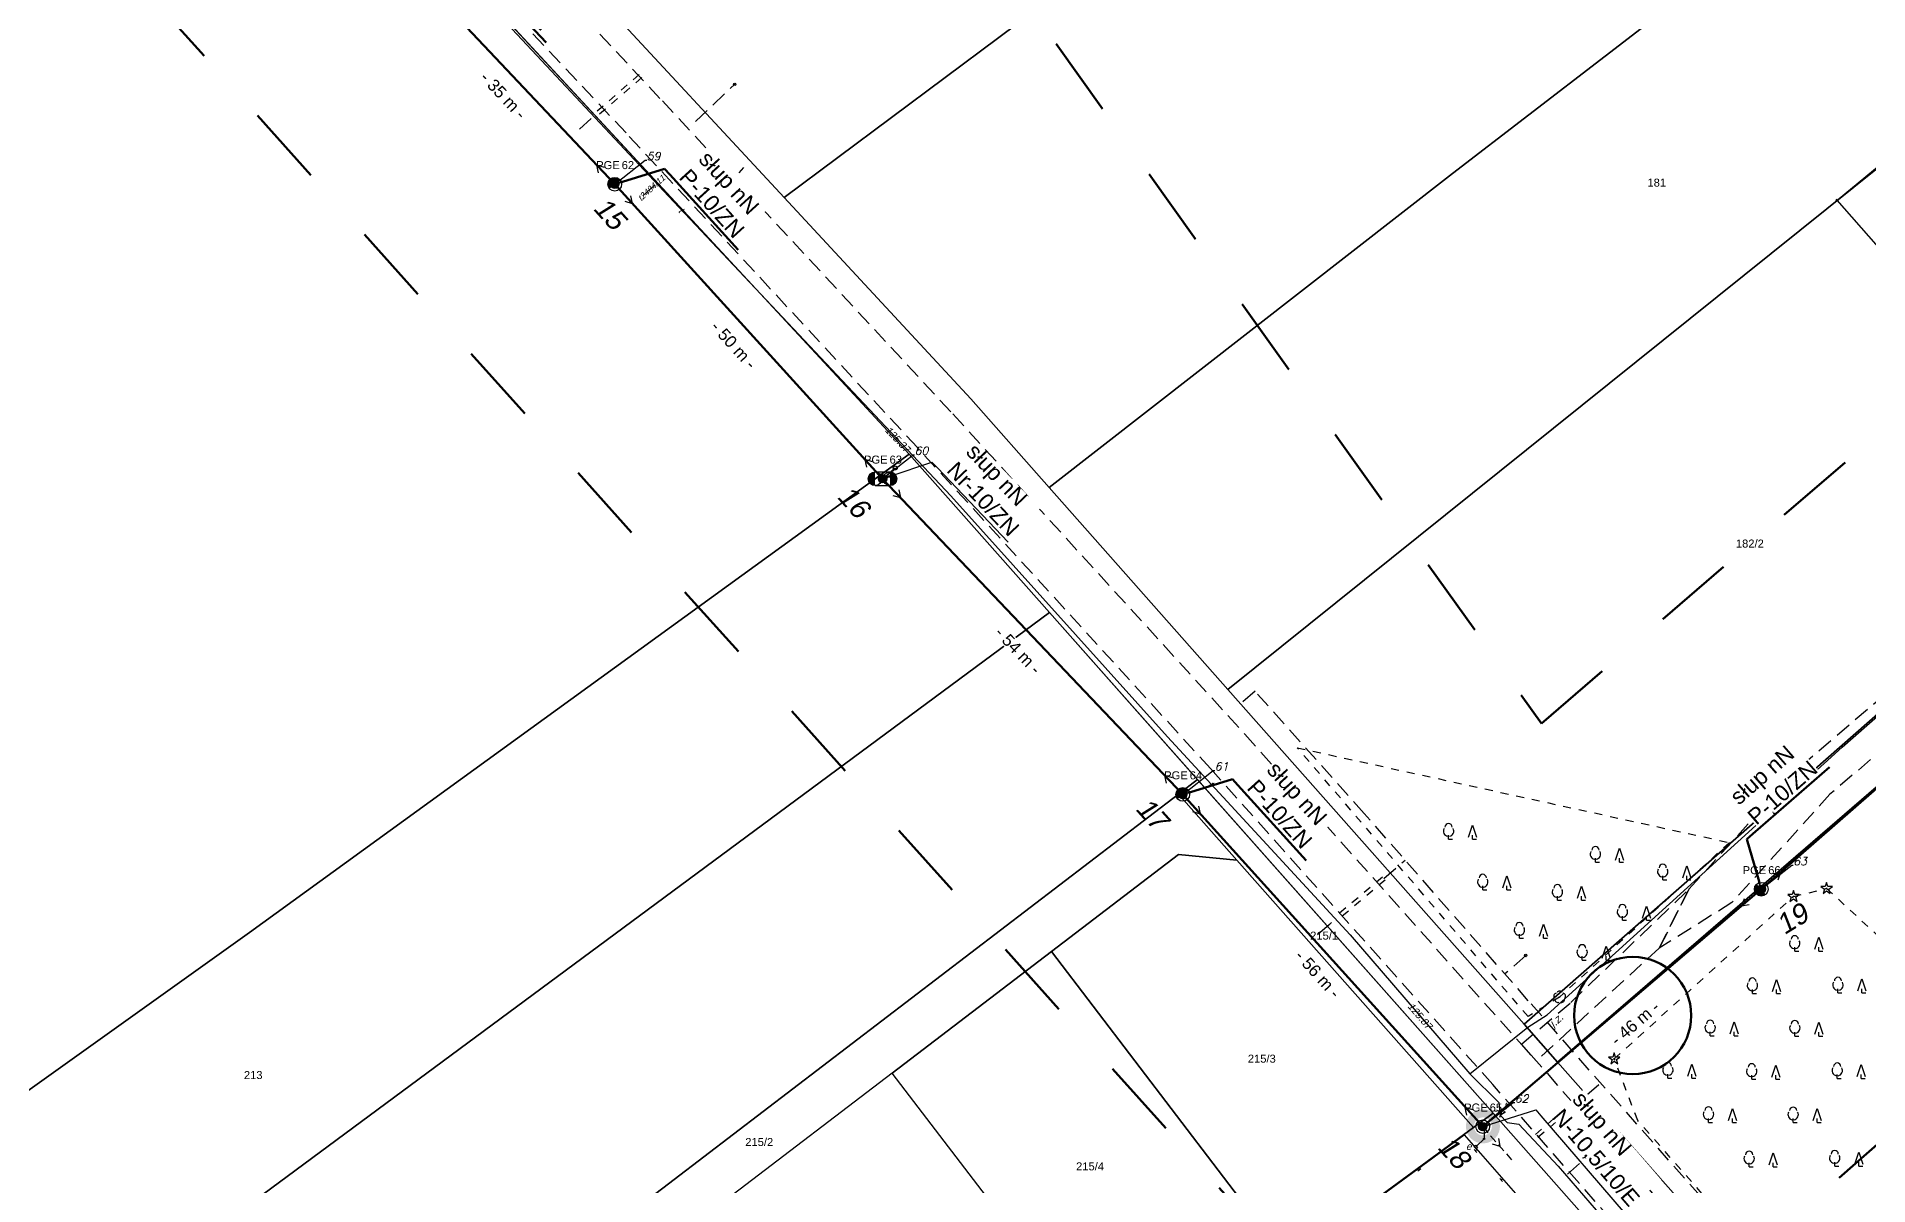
# Model space of a CAD drawing. Header units: metres. Extents: x 7542702 to 7555152, y 5804026 to 5815503.
# Drawn here: x 7544748.5 to 7544977.4, y 5807319.7 to 5807463.3 of the extents above; entities that cross this region are included whole.
import ezdxf
from ezdxf import colors
from ezdxf.entities.mleader import LeaderData, LeaderLine
from ezdxf.enums import TextEntityAlignment as Align
from ezdxf.math import Vec2, Vec3

# ---------------------------------------------------------------- set-up
doc = ezdxf.new("R2010")
doc.units = ezdxf.units.M
for name, pattern in [('4001', [0]), ('4002', [2, 1, -1]), ('4003', [3, 2, -1])]:
    doc.linetypes.add(name, pattern=pattern)
doc.layers.add('!tele', color=30, linetype='Continuous', lineweight=50, plot=False)
for name, color, linetype, lineweight in [('!trafo', 6, '4002', 50), ('_MUFA', 202, 'Continuous', 30), ('_numery slupow etap 4 cz. 2', 7, 'Continuous', 40), ('_PRZEWIESZENIA', 6, 'Continuous', 50), ('_SIEC_NAPOWIETRZNA', 5, 'Continuous', 50), ('_SLUP_DZIERZAWIONY_ENERGETYCZNY', 1, 'Continuous', 30)]:
    doc.layers.add(name, color=color, linetype=linetype, lineweight=lineweight)
for name, color, linetype in [('_MM mufy', 3, 'Continuous'), ('_MM opisy', 7, 'Continuous'), ('_MM slupy', 5, 'Continuous'), ('Drogi', 135, 'Continuous'), ('Dzialki', 165, 'Continuous'), ('Linie_napowietrzne', 184, 'Continuous'), ('makro-numeracja-punktow', 7, 'Continuous'), ('Ogrodzenia', 184, 'Continuous'), ('Projekty', 252, 'Continuous'), ('Roslinnosc', 104, 'Continuous'), ('Uz_Energia', 1, 'Continuous'), ('Uz_Specjalne', 7, 'Continuous'), ('Uz_Telekomunikacja', 252, 'Continuous')]:
    doc.layers.add(name, color=color, linetype=linetype)
doc.layers.add('DIM', color=7, linetype='Continuous', plot=False)
doc.layers.get('_MUFA').off()
doc.styles.add('DYN_DIM', font='arial.ttf')
doc.styles.add('GeodText', font='romans.shx', dxfattribs={"oblique": 14.323945})
doc.styles.get("Standard").update_dxf_attribs({"font": 'arial.ttf'})
doc.dimstyles.new('opis linie', dxfattribs={"dimtxt": 1.5, "dimasz": 0.18, "dimexe": 0.18, "dimexo": 0.0625, "dimgap": 2.5, "dimtad": 4, "dimdec": 0, "dimzin": 0, "dimdsep": 46, "dimtxsty": 'Standard', "dimcen": 0.09, "dimse1": 1, "dimse2": 1, "dimsd1": 1, "dimsd2": 1, "dimclrt": 256, "dimadec": 0, "dimazin": 0, "dimtfac": 1, "dimtdec": 0, "dimtofl": 0, "dimtmove": 0, "dimatfit": 3, "dimfxl": 1, "dimtfill": 1, "dimtolj": 1, "dimtzin": 0, "dimarcsym": 0})
doc.dimstyles.get("Standard").update_dxf_attribs({"dimtxt": 0.18, "dimasz": 0.18, "dimexe": 0.18, "dimexo": 0.0625, "dimgap": 0.09, "dimtad": 0, "dimtih": 1, "dimtoh": 1, "dimdec": 4, "dimzin": 0, "dimdsep": 46, "dimtxsty": 'Standard', "dimcen": 0.09, "dimadec": 0, "dimazin": 0, "dimtfac": 1, "dimtdec": 4, "dimtofl": 0, "dimtmove": 0, "dimatfit": 3, "dimfxl": 1, "dimtolj": 1, "dimtzin": 0, "dimarcsym": 0})

# ---------------------------------------------------------------- blocks, each defined once
blk = doc.blocks.new('1412')
at = {"layer": 'Roslinnosc', "color": 104, "linetype": 'Continuous'}
for p, q in [((-0.33, 0.47), (-1.43, 0.47)), ((-1.43, 0.47), (-0.55, -0.17)), ((0, 1.5), (-0.33, 0.47)), ((0.33, 0.47), (0, 1.5)), ((1.43, 0.47), (0.33, 0.47)), ((0.55, -0.17), (1.43, 0.47)), ((-0.55, -0.17), (-0.88, -1.21)), ((-0.88, -1.21), (0, -0.57)), ((0, -0.57), (0.88, -1.21)), ((0.88, -1.21), (0.55, -0.17))]:
    blk.add_line(p, q, dxfattribs=at)
blk.add_circle((0, 0), 0.1, dxfattribs=at)
blk = doc.blocks.new('1422')
at = {"layer": 'Roslinnosc', "color": 104, "linetype": 'Continuous'}
blk.add_circle((0, 0), 0.1, dxfattribs=at)
for centre, start, end in [((-0.71, 0.23), 102.5, 221.75), ((0, 0.75), 30.19, 149.77), ((0.71, 0.23), 318.3, 77.49), ((-0.44, -0.61), 174.33, 293.45), ((0.44, -0.61), 246.24, 5.74)]:
    blk.add_arc(centre, 0.75, start, end, dxfattribs=at)
blk = doc.blocks.new('1285')
at = {"layer": 'Ogrodzenia', "color": 184, "linetype": 'Continuous'}
for p, q in [((0, 0), (0.5, 0)), ((0.5, 0.5), (0.5, -0.5))]:
    blk.add_line(p, q, dxfattribs=at)
blk = doc.blocks.new('1361')
at = {"layer": 'Linie_napowietrzne', "color": 184, "linetype": 'Continuous'}
blk.add_circle((0, 0), 0.5, dxfattribs=at)
blk = doc.blocks.new('1281')
at = {"layer": 'Ogrodzenia', "color": 184, "linetype": 'Continuous'}
for radius in [0.24, 0.16, 0.08]:
    blk.add_circle((0, 0), radius, dxfattribs=at)
blk = doc.blocks.new('1433')
at = {"layer": 'Roslinnosc', "color": 104, "linetype": 'Continuous'}
for p, q in [((-3, 0), (-3, 1)), ((-3, 0), (-2, 0)), ((2, 0.5), (3, 3.5)), ((3, 3.5), (4, 0.5)), ((3, 0), (3, 1)), ((3, 0), (4, 0))]:
    blk.add_line(p, q, dxfattribs=at)
for centre, radius, start, end in [((-3, 2), 1.3, 150, 260), ((-3, 3), 0.9, 0, 180), ((-3, 2), 1.3, 280, 30)]:
    blk.add_arc(centre, radius, start, end, dxfattribs=at)
blk = doc.blocks.new('1366')
at = {"layer": 'Linie_napowietrzne', "color": 184, "linetype": 'Continuous'}
for p, q in [((0, 1), (0, 11)), ((-1, 4.8), (0, 6.5)), ((1, 4.8), (0, 6.5))]:
    blk.add_line(p, q, dxfattribs=at)
blk = doc.blocks.new('2361')
at = {"layer": 'Linie_napowietrzne', "color": 184, "linetype": 'Continuous'}
for p, q in [((0, 0.66), (0, 1)), ((0, 0.33), (0, 0.6)), ((0, 0), (0, 0.3))]:
    blk.add_line(p, q, dxfattribs=at)
blk = doc.blocks.new('1386')
at = {"layer": 'Projekty', "color": 1, "linetype": 'Continuous'}
for p, q in [((0, 9), (0, 11)), ((-1, 4.8), (0, 6.5)), ((0, 6), (0, 8)), ((1, 4.8), (0, 6.5)), ((0, 3), (0, 5)), ((0, 1), (0, 2))]:
    blk.add_line(p, q, dxfattribs=at)
blk = doc.blocks.new('1383')
at = {"layer": 'Projekty', "color": 1, "linetype": 'Continuous'}
for p, q in [((-0.35, 0.35), (0.35, -0.35)), ((0.35, 0.35), (-0.35, -0.35))]:
    blk.add_line(p, q, dxfattribs=at)
blk.add_circle((0, 0), 0.5, dxfattribs=at)
blk = doc.blocks.new('1389')
at = {"layer": 'Projekty', "color": 1, "linetype": 'Continuous'}
blk.add_circle((0, 0), 0.3, dxfattribs=at)
blk = doc.blocks.new('1753')
at = {"layer": 'Uz_Telekomunikacja', "color": 220, "linetype": 'Continuous'}
for radius in [0.16, 0.08]:
    blk.add_circle((0, 0), radius, dxfattribs=at)
blk = doc.blocks.new('1756')
at = {"layer": 'Uz_Telekomunikacja', "color": 220, "linetype": 'Continuous'}
for radius in [0.16, 0.08]:
    blk.add_circle((0, 0), radius, dxfattribs=at)
blk = doc.blocks.new('1766')
at = {"layer": 'Uz_Energia', "color": 1, "linetype": 'Continuous'}
for radius in [0.16, 0.08]:
    blk.add_circle((0, 0), radius, dxfattribs=at)
blk = doc.blocks.new('SLUP_DZIERZAWIONY')
h = blk.add_hatch(color=256)
h.dxf.hatch_style = 1
h.paths.add_polyline_path([(0.53, 0, 1), (-0.53, 0, 1)])
at = {"lineweight": 30}
blk.add_circle((0, 0), 0.527, dxfattribs=at)
at = {"color": 7, "flags": 12}
blk.add_attdef('WLASCICIEL', text='', height=1, dxfattribs=at).set_placement((0.63, 1.89), align=Align.RIGHT)
at = {"color": 7, "style": 'DYN_DIM', "flags": 13}
blk.add_attdef('ODC_FUNKCJONALNY', text='', height=1, dxfattribs=at).set_placement((0.36, 3.33), align=Align.CENTER)
at = {"color": 7, "flags": 12}
blk.add_attdef('SLUP_NUMER', (0.87, 1.89), '', height=1, dxfattribs=at)
blk.add_attdef('TYP', text='', height=1, dxfattribs=at).set_placement((0, -2.82), align=Align.CENTER)
blk = doc.blocks.new('MUFA_II')
at = {"layer": '_MM mufy'}
h = blk.add_hatch(color=256, dxfattribs=at)
h.dxf.hatch_style = 1
h.paths.add_polyline_path([(2.15, 0.12, 1), (-2.1, -0.05, 1)])
h.paths.add_polyline_path([(-1.1, -0.01, -1), (1.15, 0.08, -1)], flags=16)
h.paths.add_polyline_path([(-0.83, 0, -1), (0.88, 0.07, -1)], flags=0)
blk = doc.blocks.new('ZN')
at = {"layer": '_MM slupy', "transparency": 33554687}
h = blk.add_hatch(color=256, dxfattribs=at)
h.dxf.hatch_style = 1
h.paths.add_polyline_path([(0, -0.86), (0, 0.86, 1)])
at = {"layer": '_MM slupy'}
blk.add_circle((0, 0), 0.857, dxfattribs=at)
blk = doc.blocks.new('R')
at = {"layer": '_MM slupy', "transparency": 33554687}
h = blk.add_hatch(color=256, dxfattribs=at)
h.dxf.hatch_style = 1
h.paths.add_polyline_path([(-0.93, -0.86), (-0.93, 0.86, 1)])
h = blk.add_hatch(color=256, dxfattribs=at)
h.dxf.hatch_style = 1
h.paths.add_polyline_path([(0.93, 0.86), (0.93, -0.86, 1)])
at = {"layer": '_MM slupy'}
for points in [[(-0.93, 0.86), (0.93, 0.86)], [(-0.93, -0.86), (0.93, -0.86)]]:
    blk.add_lwpolyline(points, dxfattribs=at)
for centre in [(-0.93, 0), (0.93, 0)]:
    blk.add_circle(centre, 0.857, dxfattribs=at)
blk = doc.blocks.new('E')
at = {"layer": '_MM slupy'}
h = blk.add_hatch(color=256, dxfattribs=at)
h.dxf.hatch_style = 1
h.paths.add_polyline_path([(0.27, 0.37, 1), (-0.27, -0.37, 1)])
for radius in [0.857, 0.457]:
    blk.add_circle((0, 0), radius, dxfattribs=at)
blk = doc.blocks.new('*D171')
at = {"layer": 'Defpoints', "color": 0}
for p in [(7545000.63, 5807388.73), (7544963.5, 5807357.3), (7544963.99, 5807356.74)]:
    blk.add_point(p, dxfattribs=at)
at = {"layer": 'DIM', "insert": (7544983.96, 5807370.84), "char_height": 1.5, "attachment_point": 5, "rotation": 41.1239, "bg_fill": 3, "box_fill_scale": 1.1, "bg_fill_color": 9, "bg_fill_true_color": 13158600, "bg_fill_transparency": 0}
blk.add_mtext('\\A1;- 49 m -', dxfattribs=at)
blk = doc.blocks.new('*D172')
at = {"layer": 'Defpoints', "color": 0}
for p in [(7544963.99, 5807356.74), (7544928.7, 5807327.65), (7544929.19, 5807327.08)]:
    blk.add_point(p, dxfattribs=at)
at = {"layer": 'DIM', "insert": (7544948.22, 5807340), "char_height": 1.5, "attachment_point": 5, "rotation": 40.4409, "bg_fill": 3, "box_fill_scale": 1.1, "bg_fill_color": 9, "bg_fill_true_color": 13158600, "bg_fill_transparency": 0}
blk.add_mtext('\\A1;- 46 m -', dxfattribs=at)
blk = doc.blocks.new('*D236')
at = {"layer": 'Defpoints', "color": 0}
for p in [(7544892.26, 5807369.09), (7544891.7, 5807368.59), (7544929.19, 5807327.08)]:
    blk.add_point(p, dxfattribs=at)
at = {"layer": 'DIM', "insert": (7544908.58, 5807346.15), "char_height": 1.5, "attachment_point": 5, "rotation": 312.087, "bg_fill": 3, "box_fill_scale": 1.1, "bg_fill_color": 9, "bg_fill_true_color": 13158600, "bg_fill_transparency": 0}
blk.add_mtext('\\A1;- 56 m -', dxfattribs=at)
blk = doc.blocks.new('*D237')
at = {"layer": 'Defpoints', "color": 0}
for p in [(7544854.19, 5807408.04), (7544854.73, 5807408.56), (7544891.7, 5807368.59)]:
    blk.add_point(p, dxfattribs=at)
at = {"layer": 'DIM', "insert": (7544871.12, 5807386.58), "char_height": 1.5, "attachment_point": 5, "rotation": 313.556, "bg_fill": 3, "box_fill_scale": 1.1, "bg_fill_color": 9, "bg_fill_true_color": 13158600, "bg_fill_transparency": 0}
blk.add_mtext('\\A1;- 54 m -', dxfattribs=at)
blk = doc.blocks.new('*D238')
at = {"layer": 'Defpoints', "color": 0}
for p in [(7544820.72, 5807444.84), (7544821.27, 5807445.34), (7544854.19, 5807408.04)]:
    blk.add_point(p, dxfattribs=at)
at = {"layer": 'DIM', "insert": (7544835.59, 5807424.75), "char_height": 1.5, "attachment_point": 5, "rotation": 312.2869, "bg_fill": 3, "box_fill_scale": 1.1, "bg_fill_color": 9, "bg_fill_true_color": 13158600, "bg_fill_transparency": 0}
blk.add_mtext('\\A1;- 50 m -', dxfattribs=at)
blk = doc.blocks.new('*D239')
at = {"layer": 'Defpoints', "color": 0}
for p in [(7544796.55, 5807470.5), (7544797.1, 5807471.01), (7544820.72, 5807444.84)]:
    blk.add_point(p, dxfattribs=at)
at = {"layer": 'DIM', "insert": (7544806.8, 5807455.94), "char_height": 1.5, "attachment_point": 5, "rotation": 313.2873, "bg_fill": 3, "box_fill_scale": 1.1, "bg_fill_color": 9, "bg_fill_true_color": 13158600, "bg_fill_transparency": 0}
blk.add_mtext('\\A1;- 35 m -', dxfattribs=at)
blk = doc.blocks.new('q')
at = {"layer": '_MM slupy'}
blk.add_blockref('ZN', (0, 0), dxfattribs=at)
at = {"layer": '_MM opisy'}
ml = blk.add_multileader_mtext('Standard', dxfattribs=at)
ml.set_content('\\pxql;słup nN\\PP-10/ZN', color=256)
ml.set_leader_properties()
ml.build(insert=Vec2(0, 0))
ml.multileader.update_dxf_attribs({"has_text_frame": 1, "text_left_attachment_type": 5, "text_right_attachment_type": 5, "dogleg_length": 1, "arrow_head_size": 1})
ctx = ml.context
ctx.base_point, ctx.char_height, ctx.arrow_head_size, ctx.landing_gap_size, ctx.plane_origin = Vec3(3.75, 5.9), 2, 1, 1, Vec3(1.72, -1.42)
ctx.left_attachment, ctx.right_attachment = 5, 5
notes = []
notes.append((ctx, [(0, (1, 1, 0), (2.75, 5.9), (1, 0), 1, [(0, [(0, 0), (2.75, 5.9)], 0, [])])]))
ctx.mtext.insert, ctx.mtext.flow_direction = Vec3(4.75, 11.7), 5
ctx.mtext.has_bg_fill, ctx.mtext.bg_color, ctx.mtext.bg_scale_factor, ctx.mtext.bg_transparency, ctx.mtext.use_window_bg_color = 1, -1023410175, 1, 0, 1
for ctx, leaders in notes:
    for number, flags, end, landing, length, lines in leaders:
        leader = LeaderData()
        leader.index, (leader.has_last_leader_line, leader.has_dogleg_vector, leader.attachment_direction) = number, flags
        leader.last_leader_point, leader.dogleg_vector, leader.dogleg_length = Vec3(end), Vec3(landing), length
        for number, points, colour, breaks in lines:
            line = LeaderLine()
            line.index, line.vertices, line.color, line.breaks = number, Vec3.list(points), colors.encode_raw_color(colour), breaks
            leader.lines.append(line)
        ctx.leaders.append(leader)

msp = doc.modelspace()

# ---------------------------------------------------------------- linework, layer by layer
at = {"layer": '!tele'}
for points in [[(7544653.76, 5807693.39), (7544631.11, 5807665.61), (7544660.41, 5807625.52), (7544679.18, 5807600.29), (7544699.64, 5807572.23), (7544736.56, 5807532.57), (7544766.44, 5807502.21), (7544796.55, 5807470.5), (7544820.72, 5807444.84), (7544854.19, 5807408.04), (7544891.7, 5807368.59), (7544929.19, 5807327.08)], [(7544929.19, 5807327.08), (7544963.99, 5807356.74), (7545000.63, 5807388.73), (7545039.53, 5807423.04)]]:
    msp.add_lwpolyline(points, dxfattribs=at)
at = {"layer": '!trafo', "ltscale": 10}
msp.add_lwpolyline([(7544082.13, 5808448.38), (7544167.59, 5808501.43), (7544481.87, 5807987.87), (7544782.88, 5807592.58), (7544936.53, 5807377.47), (7545050.37, 5807475.25), (7545086.68, 5807419.38), (7544929.65, 5807282.21), (7544686.61, 5807553.19), (7544696.16, 5807510.34), (7544647.98, 5807511.04), (7544607.69, 5807611.16), (7544447.06, 5807862.58)], close=True, dxfattribs=at)
at = {"layer": '_SIEC_NAPOWIETRZNA'}
for points in [[(7544929.19, 5807327.08), (7544891.7, 5807368.59), (7544854.19, 5807408.04), (7544820.72, 5807444.84), (7544796.55, 5807470.5), (7544766.44, 5807502.33), (7544736.56, 5807532.57)], [(7544929.19, 5807327.08), (7544963.99, 5807356.74), (7545000.63, 5807388.73), (7545039.53, 5807423.04)]]:
    msp.add_lwpolyline(points, dxfattribs=at)
at = {"layer": 'Drogi', "color": 8, "linetype": '4003'}
for p, q in [((7544792.16, 5807492.03, 126.26), (7544826.67, 5807455.26, 126.46)), ((7544822.14, 5807451.25, 126.46), (7544788.16, 5807487.37, 126.29)), ((7544826.67, 5807455.26, 126.46), (7544862.98, 5807416.13, 126.64)), ((7544858.55, 5807411.93, 126.59), (7544822.14, 5807451.25, 126.46)), ((7544968.9, 5807372.1), (7545045.14, 5807437.2)), ((7545048.42, 5807433.28), (7544972.58, 5807368.61)), ((7544862.98, 5807416.13, 126.64), (7544899.47, 5807376.11, 126.78)), ((7544895.17, 5807371.82, 126.8), (7544858.55, 5807411.93, 126.59)), ((7544899.47, 5807376.11, 126.78), (7544935.24, 5807336, 126.97)), ((7544930.44, 5807332.34, 126.98), (7544895.17, 5807371.82, 126.8)), ((7544954.96, 5807356.76, 127.1), (7544968.9, 5807372.1)), ((7544972.58, 5807368.61), (7544960.33, 5807355.08, 127.08)), ((7544940.19, 5807342.58), (7544954.96, 5807356.76)), ((7544951.25, 5807349.4, 127), (7544954.96, 5807356.76, 127.1)), ((7544954.96, 5807356.76), (7544951.25, 5807349.4, 127)), ((7544960.33, 5807355.08, 127.08), (7544951.25, 5807349.4, 127)), ((7544951.25, 5807349.4, 127), (7544935.87, 5807335.29)), ((7544934.02, 5807337.37), (7544940.19, 5807342.58)), ((7544935.24, 5807336, 126.97), (7544934.02, 5807337.37)), ((7544935.24, 5807336, 126.97), (7544979.07, 5807286.12, 127.31)), ((7544935.87, 5807335.29), (7544935.24, 5807336, 126.97)), ((7544974.89, 5807281.63, 127.32), (7544930.44, 5807332.34, 126.98))]:
    msp.add_line(p, q, dxfattribs=at)
at = {"layer": 'Dzialki'}
for p, q in [((7545006.22, 5807508.38), (7544925.43, 5807446.17)), ((7544925.43, 5807446.17), (7545006.22, 5807508.38)), ((7544769.96, 5807505.54), (7544828.83, 5807442.07)), ((7544828.83, 5807442.07), (7544769.96, 5807505.54)), ((7544828.83, 5807442.07), (7544769.96, 5807505.54)), ((7544841.89, 5807443.17), (7544892.31, 5807480.8)), ((7544892.31, 5807480.8), (7544841.89, 5807443.17)), ((7544841.89, 5807443.17), (7544815.4, 5807471.73)), ((7544815.4, 5807471.73), (7544841.89, 5807443.17)), ((7544815.4, 5807471.73), (7544841.89, 5807443.17)), ((7544994.89, 5807460.01), (7544897.34, 5807381.71)), ((7544897.34, 5807381.71), (7544994.89, 5807460.01)), ((7544925.43, 5807446.17), (7544875, 5807406.96)), ((7544875, 5807406.96), (7544925.43, 5807446.17)), ((7544828.83, 5807442.07), (7544857.53, 5807411.12)), ((7544857.53, 5807411.12), (7544828.83, 5807442.07)), ((7544857.53, 5807411.12), (7544828.83, 5807442.07)), ((7544865.22, 5807418.02), (7544841.89, 5807443.17)), ((7544841.89, 5807443.17), (7544865.22, 5807418.02)), ((7544841.89, 5807443.17), (7544865.22, 5807418.02)), ((7545046.26, 5807428.15), (7544970.43, 5807362.67)), ((7544970.43, 5807362.67), (7545046.26, 5807428.15)), ((7544965.58, 5807367.27), (7545027.9, 5807421.99)), ((7545027.9, 5807421.99), (7544965.58, 5807367.27)), ((7544875, 5807406.96), (7544865.22, 5807418.02)), ((7544865.22, 5807418.02), (7544875, 5807406.96)), ((7544865.22, 5807418.02), (7544875, 5807406.96)), ((7544775.06, 5807351.35), (7544857.53, 5807411.12)), ((7544857.53, 5807411.12), (7544775.06, 5807351.35)), ((7544857.53, 5807411.12), (7544875.06, 5807391.32)), ((7544875.06, 5807391.32), (7544857.53, 5807411.12)), ((7544875.06, 5807391.32), (7544857.53, 5807411.12)), ((7544897.34, 5807381.71), (7544875, 5807406.96)), ((7544875, 5807406.96), (7544897.34, 5807381.71)), ((7544875, 5807406.96), (7544897.34, 5807381.71)), ((7544875.06, 5807391.32), (7544691.96, 5807255.94)), ((7544691.96, 5807255.94), (7544875.06, 5807391.32)), ((7544875.06, 5807391.32), (7544893.54, 5807370.46)), ((7544892.73, 5807371.38), (7544875.06, 5807391.32)), ((7544892.73, 5807371.38), (7544875.06, 5807391.32)), ((7544897.34, 5807381.71), (7544934.36, 5807339.87)), ((7544934.36, 5807339.87), (7544897.34, 5807381.71)), ((7544897.34, 5807381.71), (7544934.36, 5807339.87)), ((7544930.48, 5807328.77), (7544892.73, 5807371.38)), ((7544930.48, 5807328.77), (7544892.73, 5807371.38)), ((7544893.54, 5807370.46), (7544891.15, 5807368.64)), ((7544891.15, 5807368.64), (7544893.54, 5807370.46)), ((7544893.54, 5807370.46), (7544930.48, 5807328.77)), ((7544891.15, 5807368.64), (7544782.63, 5807285.74)), ((7544782.63, 5807285.74), (7544891.15, 5807368.64)), ((7544891.15, 5807368.64), (7544898.46, 5807360.39)), ((7544898.46, 5807360.39), (7544891.15, 5807368.64)), ((7544934.36, 5807339.87), (7544965.58, 5807367.27)), ((7544965.58, 5807367.27), (7544934.36, 5807339.87)), ((7544970.43, 5807362.67), (7544938.55, 5807335.13)), ((7544938.55, 5807335.13), (7544970.43, 5807362.67)), ((7544875.28, 5807348.96), (7544891.17, 5807361.1)), ((7544891.17, 5807361.1), (7544875.28, 5807348.96)), ((7544891.17, 5807361.1), (7544898.46, 5807360.39)), ((7544898.46, 5807360.39), (7544891.17, 5807361.1)), ((7544898.46, 5807360.39), (7544928.05, 5807326.99)), ((7544928.05, 5807326.99), (7544898.46, 5807360.39)), ((7544675.89, 5807280.44), (7544775.06, 5807351.35)), ((7544775.06, 5807351.35), (7544675.89, 5807280.44)), ((7544855.41, 5807333.78), (7544875.28, 5807348.96)), ((7544875.28, 5807348.96), (7544855.41, 5807333.78)), ((7544875.28, 5807348.96), (7544904.98, 5807310.07)), ((7544904.98, 5807310.07), (7544875.28, 5807348.96)), ((7544938.55, 5807335.13), (7544934.36, 5807339.87)), ((7544934.36, 5807339.87), (7544938.55, 5807335.13)), ((7544934.36, 5807339.87), (7544938.55, 5807335.13)), ((7544938.55, 5807335.13), (7544987.48, 5807279.82)), ((7544987.48, 5807279.82), (7544938.55, 5807335.13)), ((7544938.55, 5807335.13), (7544987.48, 5807279.82)), ((7544855.41, 5807333.78), (7544835.54, 5807318.61)), ((7544884.81, 5807295.28), (7544855.41, 5807333.78)), ((7544928.05, 5807326.99), (7544930.48, 5807328.77)), ((7544930.48, 5807328.77), (7544928.05, 5807326.99)), ((7544946.87, 5807310.26), (7544930.48, 5807328.77)), ((7544930.48, 5807328.77), (7544946.87, 5807310.26)), ((7544946.87, 5807310.26), (7544930.48, 5807328.77)), ((7544904.98, 5807310.07), (7544928.05, 5807326.99)), ((7544928.05, 5807326.99), (7544904.98, 5807310.07))]:
    msp.add_line(p, q, dxfattribs=at)
at = {"layer": 'Ogrodzenia', "color": 184, "linetype": '4001'}
for p, q in [((7544973.48, 5807442.84), (7544994.5, 5807460.29)), ((7545005.58, 5807406.23), (7544973.48, 5807442.84)), ((7544896.25, 5807303.67), (7544926.86, 5807326.05)), ((7544926.86, 5807326.05), (7544936.48, 5807315.07))]:
    msp.add_line(p, q, dxfattribs=at)
at = {"layer": 'Projekty', "linetype": '4003'}
for p, q in [((7544830.81, 5807452.67), (7544835.71, 5807457.33)), ((7544817.79, 5807453.05), (7544815.73, 5807451.18)), ((7544836.28, 5807446.27), (7544836.85, 5807446.94)), ((7544824.22, 5807443.39), (7544826.4, 5807445.38)), ((7544900.73, 5807381.49), (7544898.53, 5807379.59)), ((7544914.37, 5807366.23), (7544900.73, 5807381.49)), ((7544934.88, 5807342.82), (7544914.37, 5807366.23)), ((7544916.83, 5807358.07), (7544919.48, 5807360.4)), ((7544910.04, 5807352.35), (7544907.84, 5807350.44)), ((7544910.29, 5807352.57), (7544910.04, 5807352.35)), ((7544934.56, 5807348.47), (7544931.96, 5807346.16)), ((7544990.09, 5807280.12), (7544934.88, 5807342.82)), ((7544942.18, 5807331.07), (7544943.93, 5807332.55)), ((7544945.76, 5807326.46), (7544939.09, 5807320.54))]:
    msp.add_line(p, q, dxfattribs=at)
at = {"layer": 'Roslinnosc', "color": 104, "linetype": '4002'}
for points in [[(7544960.02, 5807362.58, 0), (7544938.8, 5807343.28, 0), (7544934.85, 5807340.85, 0), (7544906.02, 5807374.42, 0), (7544960.02, 5807362.58, 0)], [(7544971.1, 5807302.18, 0), (7544948.55, 5807327.87, 0), (7544945.62, 5807335.54, 0), (7544968.02, 5807355.84, 0), (7544972.16, 5807356.84, 0), (7545022.03, 5807310.94, 0), (7544971.1, 5807302.18, 0)]]:
    msp.add_polyline3d(points, dxfattribs=at)
at = {"layer": 'Uz_Energia', "color": 1, "linetype": '4001'}
for p, q in [((7544929.36, 5807325.55), (7544928.41, 5807324.63, 126.07)), ((7544929.19, 5807327.08), (7544929.35, 5807326.76)), ((7544929.35, 5807326.76), (7544929.36, 5807325.55))]:
    msp.add_line(p, q, dxfattribs=at)
msp.add_polyline3d([(7544928.35, 5807324.32, 126.77), (7544928.09, 5807324.62, 126.77), (7544928.28, 5807324.78, 126.77), (7544928.54, 5807324.48, 126.77), (7544928.35, 5807324.32, 126.77)], dxfattribs=at)
at = {"layer": 'Uz_Specjalne', "color": 7, "linetype": '4002'}
for p, q in [((7544823.78, 5807458.56, 124.77), (7544818.26, 5807453.74, 124.67)), ((7544824.1, 5807458.18, 124.77), (7544818.58, 5807453.36, 124.67)), ((7544916.67, 5807358.26, 125.17), (7544910.57, 5807353.14, 125.17)), ((7544916.99, 5807357.88, 125.17), (7544910.89, 5807352.76, 125.17)), ((7544941.09, 5807330.65, 125.37), (7544935.75, 5807326.09, 125.27)), ((7544941.41, 5807330.27, 125.37), (7544936.07, 5807325.71, 125.27))]:
    msp.add_line(p, q, dxfattribs=at)
at = {"layer": 'Uz_Telekomunikacja', "linetype": '4001'}
for p, q in [((7544795.61, 5807477.45, 125.24), (7544827.42, 5807443.33, 125.29)), ((7544827.42, 5807443.33, 125.29), (7544862.71, 5807405.92, 125.39)), ((7544862.71, 5807405.92, 125.39), (7544889.81, 5807375.78, 125.61)), ((7544974.11, 5807374.48, 126.03), (7544983.95, 5807383.16, 125.95)), ((7544889.81, 5807375.78, 125.61), (7544912.62, 5807351.04, 125.81)), ((7544937.26, 5807341.07, 125.87), (7544974.11, 5807374.48, 126.03)), ((7544912.62, 5807351.04, 125.81), (7544927.57, 5807333.67, 125.87)), ((7544927.57, 5807333.67, 125.87), (7544934.83, 5807339.53, 125.69)), ((7544934.83, 5807339.53, 125.69), (7544937.26, 5807341.07, 125.87)), ((7544927.57, 5807333.67, 125.87), (7544931.22, 5807330.1, 125.88)), ((7544931.22, 5807330.1, 125.88), (7544931.38, 5807328.53, 125.81)), ((7544931.38, 5807328.53, 125.81), (7544931.91, 5807328.89, 125.85)), ((7544931.38, 5807328.53, 125.81), (7544932.24, 5807327.58, 125.77)), ((7544932.24, 5807327.58, 125.77), (7544933.72, 5807327.41, 125.85)), ((7544933.72, 5807327.41, 125.85), (7544938.62, 5807322.13, 125.9)), ((7544938.62, 5807322.13, 125.9), (7544950.91, 5807308, 125.94))]:
    msp.add_line(p, q, dxfattribs=at)

# ---------------------------------------------------------------- block references
at = {"layer": '_MUFA'}
msp.add_blockref('MUFA_II', (7544929.19, 5807327.08, 122.55), dxfattribs=at)
at = {"layer": '_SLUP_DZIERZAWIONY_ENERGETYCZNY'}
for p, values in [((7544820.72, 5807444.84), {'WLASCICIEL': 'PGE', 'SLUP_NUMER': '62'}), ((7544854.19, 5807408.04), {'WLASCICIEL': 'PGE', 'SLUP_NUMER': '63'}), ((7544891.7, 5807368.59, -0.15), {'WLASCICIEL': 'PGE', 'SLUP_NUMER': '64'}), ((7544963.99, 5807356.74), {'WLASCICIEL': 'PGE', 'SLUP_NUMER': '66'}), ((7544929.19, 5807327.08), {'WLASCICIEL': 'PGE', 'SLUP_NUMER': '65'})]:
    msp.add_blockref('SLUP_DZIERZAWIONY', p, dxfattribs=at).add_auto_attribs(values)
at = {"layer": 'Linie_napowietrzne', "color": 184}
for name, p, xscale, yscale, zscale, rotation in [('1366', (7544820.72, 5807444.84), 0.5, 0.5, 0.5, 43.28727099999997), ('1366', (7544820.72, 5807444.84), 0.5, 0.5, 0.5, 43.28727099999997), ('1361', (7544820.72, 5807444.84), 0.5, 0.5, 0.5, 223.2872709999998), ('1361', (7544820.72, 5807444.84), 0.5, 0.5, 0.5, 222.28686), ('1361', (7544820.72, 5807444.84), 0.5, 0.5, 0.5, 223.2872709999998), ('1361', (7544820.72, 5807444.84), 0.5, 0.5, 0.5, 222.28686), ('1366', (7544820.72, 5807444.84), 0.5, 0.5, 0.5, 222.28686), ('1366', (7544820.72, 5807444.84), 0.5, 0.5, 0.5, 222.28686), ('1366', (7544854.19, 5807408.04), 0.5, 0.5, 0.5, 42.28685999999999), ('1366', (7544854.19, 5807408.04), 0.5, 0.5, 0.5, 42.28685999999999), ('1361', (7544854.19, 5807408.04), 0.5, 0.5, 0.5, 222.28686), ('1361', (7544854.19, 5807408.04), 0.4999999999999999, 0.4999999999999999, 0.4999999999999999, 223.5559999999999), ('1361', (7544854.19, 5807408.04), 0.5, 0.5, 0.5, 222.28686), ('1361', (7544854.19, 5807408.04), 0.4999999999999999, 0.4999999999999999, 0.4999999999999999, 223.5559999999999), ('1366', (7544854.19, 5807408.04), 0.4999999999999999, 0.4999999999999999, 0.4999999999999999, 223.5559999999999), ('1366', (7544854.19, 5807408.04), 0.4999999999999999, 0.4999999999999999, 0.4999999999999999, 223.5559999999999), ('1366', (7544891.7, 5807368.59), 0.5, 0.5, 0.5, 43.55599999999998), ('1366', (7544891.7, 5807368.59), 0.5, 0.5, 0.5, 43.55599999999998), ('1361', (7544891.7, 5807368.59), 0.4999999999999999, 0.4999999999999999, 0.4999999999999999, 223.5559999999999), ('1361', (7544891.7, 5807368.59), 0.5, 0.5, 0.5, 222.0869549999998), ('1361', (7544891.7, 5807368.59), 0.4999999999999999, 0.4999999999999999, 0.4999999999999999, 223.5559999999999), ('1361', (7544891.7, 5807368.59), 0.5, 0.5, 0.5, 222.0869549999997), ('1366', (7544891.7, 5807368.59), 0.5, 0.5, 0.5, 222.0869549999998), ('1366', (7544891.7, 5807368.59), 0.5, 0.5, 0.5, 222.0869549999997), ('1366', (7544963.99, 5807356.74), 0.5, 0.5, 0.5, 311.12387), ('1366', (7544963.99, 5807356.74), 0.5, 0.5, 0.5, 311.12387), ('1366', (7544963.99, 5807356.74), 0.5, 0.5, 0.5, 130.440917), ('1366', (7544963.99, 5807356.74), 0.5, 0.5, 0.5, 130.440917), ('1361', (7544963.99, 5807356.74), 0.5, 0.5, 0.5, 311.12387), ('1361', (7544963.99, 5807356.74), 0.5, 0.5, 0.5, 310.440917), ('1361', (7544963.99, 5807356.74), 0.5, 0.5, 0.5, 311.12387), ('1361', (7544963.99, 5807356.74), 0.5, 0.5, 0.5, 310.440917), ('1366', (7544929.19, 5807327.08), 0.5, 0.5, 0.5, 42.08695499999999), ('1366', (7544929.19, 5807327.08), 0.5, 0.5, 0.5, 42.08695499999999), ('1366', (7544929.19, 5807327.08), 0.5, 0.5, 0.5, 310.440917), ('1366', (7544929.19, 5807327.08), 0.5, 0.5, 0.5, 310.440917), ('1361', (7544929.19, 5807327.08), 0.5, 0.5, 0.5, 310.440917), ('1361', (7544929.19, 5807327.08), 0.5, 0.5, 0.5, 222.0869549999998), ('1361', (7544929.19, 5807327.08), 0.5, 0.5, 0.5, 310.440917), ('1361', (7544929.19, 5807327.08), 0.5, 0.5, 0.5, 222.0869549999997)]:
    msp.add_blockref(name, p, dxfattribs=dict(at, xscale=xscale, yscale=yscale, zscale=zscale, rotation=rotation))
at = {"layer": 'Linie_napowietrzne', "color": 184, "xscale": 0.5, "yscale": 0.5, "zscale": 0.5}
for p in [(7544820.72, 5807444.84), (7544820.72, 5807444.84), (7544854.19, 5807408.04), (7544854.19, 5807408.04), (7544855.77, 5807409.39), (7544855.77, 5807409.39), (7544891.7, 5807368.59, -0.15), (7544891.7, 5807368.59, -0.15), (7544963.99, 5807356.74, 127.08), (7544963.99, 5807356.74, 127.08), (7544929.19, 5807327.08), (7544929.19, 5807327.08)]:
    msp.add_blockref('1361', p, dxfattribs=at)
at = {"layer": 'Linie_napowietrzne', "color": 184, "xscale": 0.5, "yscale": 2.078196, "rotation": 310.511583}
msp.add_blockref('2361', (7544854.19, 5807408.04, 126.44), dxfattribs=at)
msp.add_blockref('2361', (7544854.19, 5807408.04, 126.44), dxfattribs=at)
at = {"layer": 'Ogrodzenia', "color": 184, "xscale": 0.5, "yscale": 0.5, "zscale": 0.5}
msp.add_blockref('1281', (7544973.48, 5807442.84), dxfattribs=at)
msp.add_blockref('1281', (7544973.48, 5807442.84), dxfattribs=at)
at = {"layer": 'Ogrodzenia', "color": 184}
for p, xscale, yscale, zscale, rotation in [((7544928.46, 5807324.22), 0.4999999999999997, 0.4999999999999997, 0.4999999999999997, 221.2228469999999), ((7544921.12, 5807321.85), 0.5, 0.5, 0.5, 306.171793), ((7544931.67, 5807320.56), 0.4999999999999997, 0.4999999999999997, 0.4999999999999997, 221.2228469999999)]:
    msp.add_blockref('1285', p, dxfattribs=dict(at, xscale=xscale, yscale=yscale, zscale=zscale, rotation=rotation))
at = {"layer": 'Projekty', "xscale": 0.5, "yscale": 0.5, "zscale": 0.5}
for name, p in [('1389', (7544835.71, 5807457.33)), ('1389', (7544934.56, 5807348.47)), ('1383', (7544929.19, 5807327.08))]:
    msp.add_blockref(name, p, dxfattribs=at)
for name, rotation in [('1383', 40.95461299999999), ('1386', 220.954613)]:
    msp.add_blockref(name, (7544929.19, 5807327.08), dxfattribs=dict(at, rotation=rotation))
at = {"layer": 'Roslinnosc', "color": 104, "xscale": 0.5, "yscale": 0.5, "zscale": 0.5}
for name, p in [('1433', (7544926.42, 5807363)), ('1433', (7544944.77, 5807360.13)), ('1433', (7544953.18, 5807357.94)), ('1433', (7544930.69, 5807356.66)), ('1412', (7544972.16, 5807356.84)), ('1433', (7544940.02, 5807355.39)), ('1412', (7544968.02, 5807355.84)), ('1433', (7544948.14, 5807352.9)), ('1433', (7544935.27, 5807350.64)), ('1433', (7544969.67, 5807348.99)), ('1433', (7544943.11, 5807347.87)), ('1422', (7544938.8, 5807343.28)), ('1433', (7544964.39, 5807343.71)), ('1433', (7544975.08, 5807343.79)), ('1433', (7544959.11, 5807338.43)), ('1433', (7544969.69, 5807338.4)), ('1412', (7544945.62, 5807335.54)), ('1433', (7544953.83, 5807333.15)), ('1433', (7544964.3, 5807333)), ('1433', (7544974.99, 5807333.09)), ('1433', (7544958.9, 5807327.61)), ('1433', (7544969.48, 5807327.58)), ('1433', (7544963.98, 5807322.08)), ('1433', (7544974.67, 5807322.16))]:
    msp.add_blockref(name, p, dxfattribs=at)
at = {"layer": 'Uz_Energia', "color": 1, "xscale": 0.5, "yscale": 0.5, "zscale": 0.5}
msp.add_blockref('1766', (7544929.36, 5807325.55), dxfattribs=at)
at = {"layer": 'Uz_Telekomunikacja', "xscale": 0.5, "yscale": 0.5, "zscale": 0.5}
for name, p in [('1756', (7544855.98, 5807413.05)), ('1756', (7544921.24, 5807341.03)), ('1753', (7544931.91, 5807328.89, 125.85))]:
    msp.add_blockref(name, p, dxfattribs=at)

# ---------------------------------------------------------------- texts
at = {"layer": '_numery slupow etap 4 cz. 2', "oblique": 10}
for s, p in [('16', (7544848.39, 5807405.75)), ('18', (7544923.41, 5807324.44))]:
    msp.add_text(s, height=2.5, rotation=311.9867, dxfattribs=at).set_placement(p)
at = {"layer": 'Drogi', "color": 8, "oblique": 15}
msp.add_text('j.z. ', height=1, rotation=41.5372, dxfattribs=at).set_placement((7544938.03, 5807339.41))
at = {"layer": 'Dzialki'}
for s, p in [('181', (7544949.77, 5807444.54)), ('182/2', (7544960.82, 5807399.44)), ('215/1', (7544907.62, 5807350.45)), ('215/3', (7544899.83, 5807335.08)), ('213', (7544774.38, 5807333.03)), ('215/2', (7544837.03, 5807324.66)), ('215/4', (7544878.37, 5807321.62))]:
    msp.add_text(s, height=1, dxfattribs=at).set_placement(p)
at = {"layer": 'makro-numeracja-punktow', "color": 6, "char_height": 1, "attachment_point": 7, "line_spacing_factor": 0.8, "style": 'GeodText'}
for s, insert in [('59', (7544824.72, 5807447.84)), ('60', (7544858.19, 5807411.04)), ('61', (7544895.7, 5807371.59)), ('63', (7544967.99, 5807359.74)), ('62', (7544933.19, 5807330.08))]:
    msp.add_mtext(s, dxfattribs=dict(at, insert=insert))
at = {"layer": 'Projekty', "oblique": 15}
msp.add_text('t2484/11', height=0.77, rotation=42.3351, dxfattribs=at).set_placement((7544824.01, 5807442.68))
at = {"layer": 'Uz_Energia', "color": 1, "oblique": 15}
msp.add_text('e', height=0.9, rotation=359.97, dxfattribs=at).set_placement((7544927.08, 5807324.17))
at = {"layer": 'Uz_Telekomunikacja', "oblique": 15}
for s, rotation, p in [('t', 313.3297, (7544828.58, 5807441.45)), ('125.37', 313.3296, (7544854.41, 5807414.06)), ('t', 312.6757, (7544894.76, 5807369.75)), ('t', 42.197, (7544965.46, 5807366.03)), ('125.87', 310.7179, (7544919.73, 5807342.09)), ('t', 359.97, (7544931.8, 5807329.25))]:
    msp.add_text(s, height=0.9, rotation=rotation, dxfattribs=at).set_placement(p)

# ---------------------------------------------------------------- leaders
at = {"layer": 'makro-numeracja-punktow', "color": 6, "has_arrowhead": 0, "annotation_type": 0, "has_hookline": 1, "hookline_direction": 0}
for points, text_width in [([(7544820.72, 5807444.84), (7544824.54, 5807447.84), (7544824.72, 5807447.84)], 1.69), ([(7544854.19, 5807408.04), (7544858.01, 5807411.04), (7544858.19, 5807411.04)], 1.65), ([(7544891.7, 5807368.59), (7544895.52, 5807371.59), (7544895.7, 5807371.59)], 1.46), ([(7544963.99, 5807356.74), (7544967.81, 5807359.74), (7544967.99, 5807359.74)], 1.7), ([(7544929.19, 5807327.08), (7544933.01, 5807330.08), (7544933.19, 5807330.08)], 1.65)]:
    msp.add_leader(points, dimstyle='Standard', dxfattribs=dict(at, text_width=text_width))

# ---------------------------------------------------------------- next in the draw order: block references
at = {"layer": '!tele'}
for p, rotation in [((7544796.55, 5807470.5), 313.2872710909713), ((7544820.72, 5807444.84), 312.2868604501436), ((7544891.7, 5807368.59), 312.0869552176202), ((7544963.99, 5807356.74), 41.12386999939184)]:
    msp.add_blockref('q', p, dxfattribs=dict(at, rotation=rotation))

# ---------------------------------------------------------------- next in the draw order: leaders
at = {"layer": '_MM opisy'}
ml = msp.add_multileader_mtext('Standard', dxfattribs=at)
ml.set_content('\\pxql;słup nN\\PNr-10/ZN', color=256)
ml.set_leader_properties()
ml.build(insert=Vec2(0, 0))
ml.multileader.update_dxf_attribs({"has_text_frame": 1, "text_left_attachment_type": 5, "text_right_attachment_type": 5, "dogleg_length": 1, "arrow_head_size": 1})
ctx = ml.context
ctx.base_point, ctx.char_height, ctx.arrow_head_size, ctx.landing_gap_size, ctx.plane_origin, ctx.plane_x_axis, ctx.plane_y_axis = Vec3(7544861.05, 5807409.39), 2, 1, 1, Vec3(7544854.34, 5807405.82), Vec3(0.689063, -0.724701), Vec3(0.724701, 0.689063)
ctx.left_attachment, ctx.right_attachment = 5, 5
notes = []
notes.append((ctx, [(0, (1, 1, 0), (7544860.36, 5807410.11), (0.689063, -0.724701), 1, [(0, [(7544854.19, 5807408.04), (7544860.36, 5807410.11)], 0, [])])]))
ctx.mtext.insert, ctx.mtext.text_direction, ctx.mtext.flow_direction = Vec3(7544865.95, 5807412.66), Vec3(0.689063, -0.724701), 5
ctx.mtext.has_bg_fill, ctx.mtext.bg_color, ctx.mtext.bg_scale_factor, ctx.mtext.bg_transparency, ctx.mtext.use_window_bg_color = 1, -1023410175, 1, 0, 1
ml = msp.add_multileader_mtext('Standard', dxfattribs=at)
ml.set_content('\\pxql;słup nN\\PN-10,5/10/E', color=256)
ml.set_leader_properties()
ml.build(insert=Vec2(0, 0))
ml.multileader.update_dxf_attribs({"has_text_frame": 1, "text_left_attachment_type": 5, "text_right_attachment_type": 5, "dogleg_length": 1, "arrow_head_size": 1})
ctx = ml.context
ctx.base_point, ctx.char_height, ctx.arrow_head_size, ctx.landing_gap_size, ctx.plane_origin, ctx.plane_x_axis, ctx.plane_y_axis = Vec3(7544936.47, 5807328.45), 2, 1, 1, Vec3(7544929.23, 5807324.85), Vec3(0.652267, -0.757989), Vec3(0.757989, 0.652267)
ctx.left_attachment, ctx.right_attachment = 5, 5
notes.append((ctx, [(0, (1, 1, 0), (7544935.81, 5807329.2), (0.652267, -0.757989), 1, [(0, [(7544929.19, 5807327.08), (7544935.81, 5807329.2)], 0, [])])]))
ctx.mtext.insert, ctx.mtext.text_direction, ctx.mtext.flow_direction = Vec3(7544941.79, 5807331.71), Vec3(0.652267, -0.757989), 5
ctx.mtext.has_bg_fill, ctx.mtext.bg_color, ctx.mtext.bg_scale_factor, ctx.mtext.bg_transparency, ctx.mtext.use_window_bg_color = 1, -1023410175, 1, 0, 1
for ctx, leaders in notes:
    for number, flags, end, landing, length, lines in leaders:
        leader = LeaderData()
        leader.index, (leader.has_last_leader_line, leader.has_dogleg_vector, leader.attachment_direction) = number, flags
        leader.last_leader_point, leader.dogleg_vector, leader.dogleg_length = Vec3(end), Vec3(landing), length
        for number, points, colour, breaks in lines:
            line = LeaderLine()
            line.index, line.vertices, line.color, line.breaks = number, Vec3.list(points), colors.encode_raw_color(colour), breaks
            leader.lines.append(line)
        ctx.leaders.append(leader)

# ---------------------------------------------------------------- next in the draw order: block references
at = {"layer": '!trafo'}
msp.add_blockref('R', (7544854.19, 5807408.04), dxfattribs=at)
at = {"rotation": 310.7127518414605}
msp.add_blockref('E', (7544929.19, 5807327.08), dxfattribs=at)

# ---------------------------------------------------------------- next in the draw order: texts
at = {"layer": '_numery slupow etap 4 cz. 2', "oblique": 10}
msp.add_text('19', height=2.5, rotation=31.4741, dxfattribs=at).set_placement((7544966.87, 5807350.98))

# ---------------------------------------------------------------- next in the draw order: dimensions: what is measured, and where the dimension line sits
at = {"layer": 'DIM'}
dim = msp.add_aligned_dim(p1=(7545000.63, 5807388.73), p2=(7544963.99, 5807356.74), distance=-0.75, dimstyle='opis linie', override={"dimpost": '- <> m -'}, dxfattribs=at)
dim.commit()
dim.dimension.update_dxf_attribs({"geometry": '*D171', "text_midpoint": (7544983.96, 5807370.84)})

# ---------------------------------------------------------------- next in the draw order: dimensions: what is measured, and where the dimension line sits
dim = msp.add_aligned_dim(p1=(7544963.99, 5807356.74), p2=(7544929.19, 5807327.08), distance=-0.75, dimstyle='opis linie', override={"dimpost": '- <> m -'}, dxfattribs=at)
dim.commit()
dim.dimension.update_dxf_attribs({"geometry": '*D172', "text_midpoint": (7544948.22, 5807340)})

# ---------------------------------------------------------------- next in the draw order: linework, layer by layer
at = {"layer": '_PRZEWIESZENIA', "color": 3}
msp.add_circle((7544947.93, 5807340.97, 122.55), 7.32, dxfattribs=at)

# ---------------------------------------------------------------- next in the draw order: dimensions: what is measured, and where the dimension line sits
at = {"layer": 'DIM'}
dim = msp.add_aligned_dim(p1=(7544929.19, 5807327.08), p2=(7544891.7, 5807368.59), distance=-0.75, dimstyle='opis linie', override={"dimpost": '- <> m -'}, dxfattribs=at)
dim.commit()
dim.dimension.update_dxf_attribs({"geometry": '*D236', "text_midpoint": (7544908.58, 5807346.15)})

# ---------------------------------------------------------------- next in the draw order: dimensions: what is measured, and where the dimension line sits
dim = msp.add_aligned_dim(p1=(7544891.7, 5807368.59), p2=(7544854.19, 5807408.04), distance=-0.75, dimstyle='opis linie', override={"dimpost": '- <> m -'}, dxfattribs=at)
dim.commit()
dim.dimension.update_dxf_attribs({"geometry": '*D237', "text_midpoint": (7544871.12, 5807386.58)})

# ---------------------------------------------------------------- next in the draw order: texts
at = {"layer": '_numery slupow etap 4 cz. 2', "oblique": 10}
msp.add_text('17', height=2.5, rotation=311.9867, dxfattribs=at).set_placement((7544885.69, 5807366.75))

# ---------------------------------------------------------------- next in the draw order: dimensions: what is measured, and where the dimension line sits
at = {"layer": 'DIM'}
dim = msp.add_aligned_dim(p1=(7544854.19, 5807408.04), p2=(7544820.72, 5807444.84), distance=-0.75, dimstyle='opis linie', override={"dimpost": '- <> m -'}, dxfattribs=at)
dim.commit()
dim.dimension.update_dxf_attribs({"geometry": '*D238', "text_midpoint": (7544835.59, 5807424.75)})

# ---------------------------------------------------------------- next in the draw order: texts
at = {"layer": '_numery slupow etap 4 cz. 2', "oblique": 10}
msp.add_text('15', height=2.5, rotation=311.9867, dxfattribs=at).set_placement((7544817.91, 5807441.77))

# ---------------------------------------------------------------- next in the draw order: dimensions: what is measured, and where the dimension line sits
at = {"layer": 'DIM'}
dim = msp.add_aligned_dim(p1=(7544820.72, 5807444.84), p2=(7544796.55, 5807470.5), distance=-0.75, dimstyle='opis linie', override={"dimpost": '- <> m -'}, dxfattribs=at)
dim.commit()
dim.dimension.update_dxf_attribs({"geometry": '*D239', "text_midpoint": (7544806.8, 5807455.94)})

doc.saveas('drawing.dxf')
